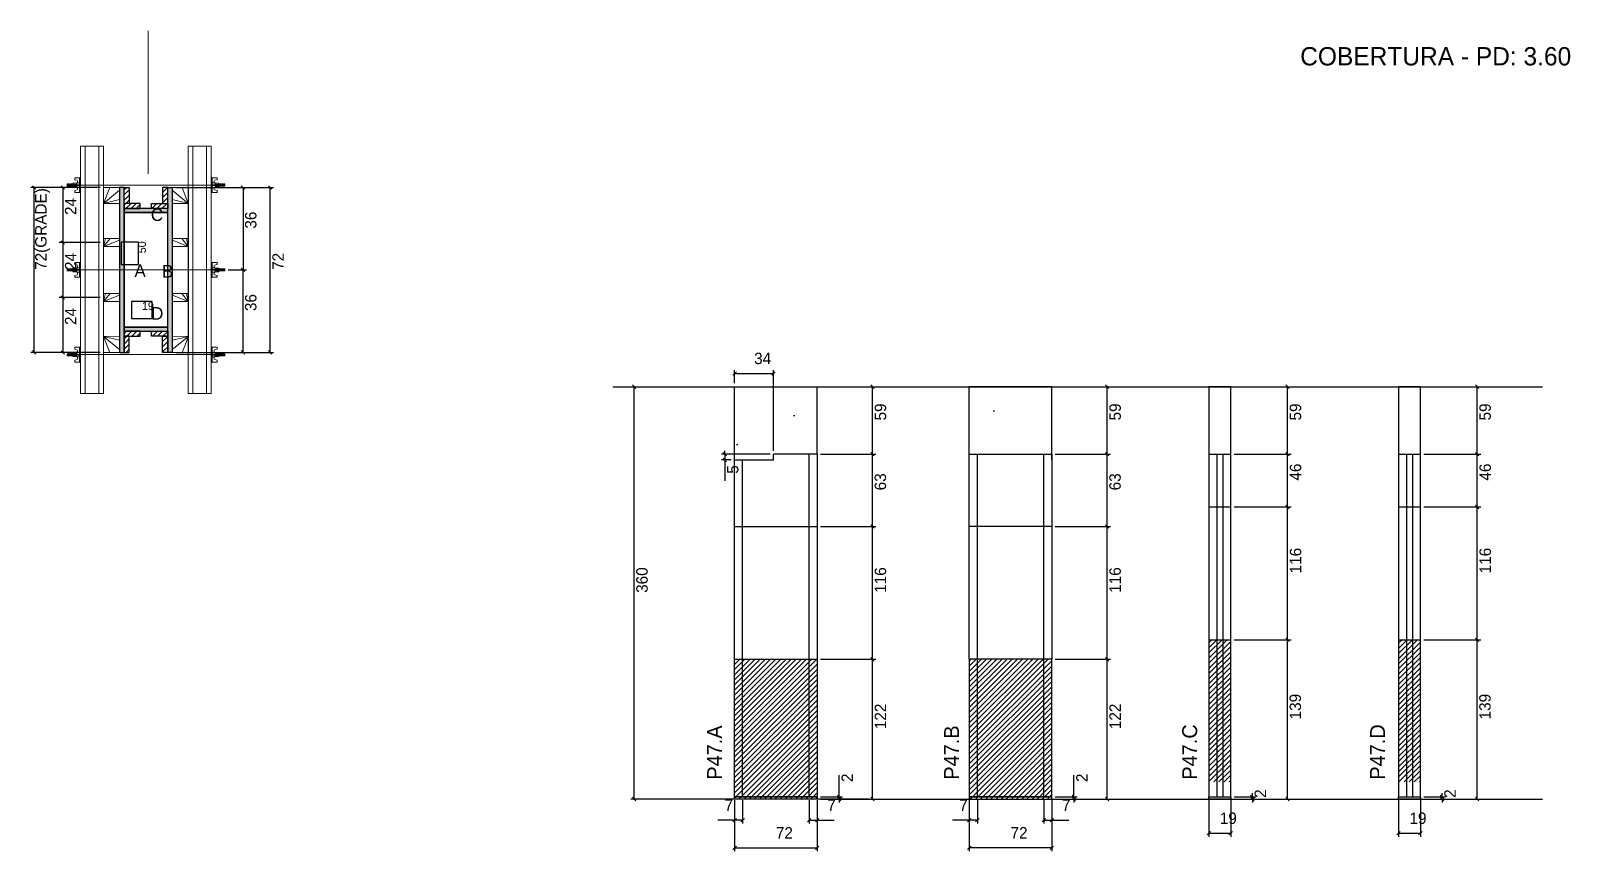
# Model space of a CAD drawing. Header units: metres. Extents: x 2873 to 4218, y 4308 to 5025.
import ezdxf

# ---------------------------------------------------------------- set-up
doc = ezdxf.new("R2010")
doc.units = ezdxf.units.M
for name, color, linetype in [('CHAPA', 7, 'Continuous'), ('COTA', 7, 'Continuous'), ('Hachura', 7, 'Continuous'), ('Madeira', 7, 'Continuous'), ('NIVEL 2° PAV.', 7, 'Continuous'), ('NOMENCLATURA', 7, 'Continuous'), ('Nível', 7, 'Continuous'), ('Painéis', 7, 'Continuous'), ('Perfil Metálico', 7, 'Continuous'), ('SARR_2.2x7', 7, 'Continuous'), ('SARRAFO', 7, 'Continuous'), ('Texto Seção', 7, 'Continuous'), ('TEXTO_GERAL', 7, 'Continuous')]:
    doc.layers.add(name, color=color, linetype=linetype)

msp = doc.modelspace()

# ---------------------------------------------------------------- hatches: boundary and pattern name
at = {"layer": 'COTA'}
h = msp.add_hatch(dxfattribs=at)
h.set_pattern_fill('AR-CONC')
h.paths.add_polyline_path([(3488, 4649.8), (3522, 4649.8), (3522, 4654.8), (3560, 4654.8), (3560, 4713.8), (3488, 4713.8), (3488, 4649.8)])
h = msp.add_hatch(dxfattribs=at)
h.set_pattern_fill('AR-CONC')
h.paths.add_polyline_path([(3692.9, 4654.8), (3764.9, 4654.8), (3764.9, 4713.8), (3692.9, 4713.8), (3692.9, 4654.8)])
h = msp.add_hatch(dxfattribs=at)
h.set_pattern_fill('AR-CONC')
h.paths.add_polyline_path([(3921.1, 4654.8), (3921.1, 4713.8), (3902.1, 4713.8), (3902.1, 4654.8), (3921.1, 4654.8)])
h = msp.add_hatch(dxfattribs=at)
h.set_pattern_fill('AR-CONC')
h.paths.add_polyline_path([(4086.7, 4654.8), (4086.7, 4713.8), (4067.7, 4713.8), (4067.7, 4654.8), (4086.7, 4654.8), (4086.7, 4654.8)])
at = {"layer": 'Hachura'}
h = msp.add_hatch(color=7, dxfattribs=at)
h.dxf.hatch_style = 1
h.paths.add_polyline_path([(2955, 4887.8), (2951, 4887.8), (2951, 4743.8), (2955, 4743.8), (2955, 4887.8)])
h = msp.add_hatch(color=7, dxfattribs=at)
h.dxf.hatch_style = 1
h.paths.add_polyline_path([(2955, 4887.8), (2951, 4887.8), (2951, 4743.8), (2955, 4743.8), (2955, 4887.8)])
h = msp.add_hatch(dxfattribs=at)
h.set_pattern_fill('ANSI31')
h.paths.add_polyline_path([(2955, 4873.8), (2959.4, 4873.8), (2959.4, 4887.8), (2955, 4887.8), (2955, 4873.8)])
h = msp.add_hatch(dxfattribs=at)
h.set_pattern_fill('ANSI31')
h.paths.add_polyline_path([(2993, 4873.8), (2988.6, 4873.8), (2988.6, 4887.8), (2993, 4887.8), (2993, 4873.8)])
h = msp.add_hatch(color=7, dxfattribs=at)
h.dxf.hatch_style = 1
h.paths.add_polyline_path([(2993, 4887.8), (2997, 4887.8), (2997, 4743.8), (2993, 4743.8), (2993, 4887.8)])
h = msp.add_hatch(color=7, dxfattribs=at)
h.dxf.hatch_style = 1
h.paths.add_polyline_path([(2993, 4887.8), (2997, 4887.8), (2997, 4743.8), (2993, 4743.8), (2993, 4887.8)])
h = msp.add_hatch(dxfattribs=at)
h.set_pattern_fill('ANSI31')
h.paths.add_polyline_path([(2955, 4869.4), (2955, 4873.8), (2969, 4873.8), (2969, 4869.4), (2955, 4869.4)])
h = msp.add_hatch(color=7, dxfattribs=at)
h.dxf.hatch_style = 1
h.paths.add_polyline_path([(2993, 4865.8), (2993, 4869.4), (2955, 4869.4), (2955, 4865.8), (2993, 4865.8)])
h = msp.add_hatch(color=7, dxfattribs=at)
h.dxf.hatch_style = 1
h.paths.add_polyline_path([(2993, 4865.8), (2993, 4869.4), (2955, 4869.4), (2955, 4865.8), (2993, 4865.8)])
h = msp.add_hatch(dxfattribs=at)
h.set_pattern_fill('ANSI31')
h.paths.add_polyline_path([(2993, 4869.4), (2993, 4873.8), (2979, 4873.8), (2979, 4869.4), (2993, 4869.4)])
h = msp.add_hatch(color=7, dxfattribs=at)
h.dxf.hatch_style = 1
h.paths.add_polyline_path([(2993, 4762.2), (2993, 4765.8), (2955, 4765.8), (2955, 4762.2), (2993, 4762.2)])
h = msp.add_hatch(color=7, dxfattribs=at)
h.dxf.hatch_style = 1
h.paths.add_polyline_path([(2993, 4762.2), (2993, 4765.8), (2955, 4765.8), (2955, 4762.2), (2993, 4762.2)])
h = msp.add_hatch(dxfattribs=at)
h.set_pattern_fill('ANSI31')
h.paths.add_polyline_path([(2955, 4757.8), (2955, 4762.2), (2969, 4762.2), (2969, 4757.8), (2955, 4757.8)])
h = msp.add_hatch(dxfattribs=at)
h.set_pattern_fill('ANSI31')
h.paths.add_polyline_path([(2993, 4757.8), (2993, 4762.2), (2979, 4762.2), (2979, 4757.8), (2993, 4757.8)])
h = msp.add_hatch(dxfattribs=at)
h.set_pattern_fill('ANSI31')
h.paths.add_polyline_path([(2955, 4757.8), (2959.4, 4757.8), (2959.4, 4743.8), (2955, 4743.8), (2955, 4757.8)])
h = msp.add_hatch(dxfattribs=at)
h.set_pattern_fill('ANSI31')
h.paths.add_polyline_path([(2993, 4757.8), (2988.6, 4757.8), (2988.6, 4743.8), (2993, 4743.8), (2993, 4757.8)])
h = msp.add_hatch(dxfattribs=at)
h.set_pattern_fill('ANSI31')
h.paths.add_polyline_path([(3921.1, 4492.8), (3902.1, 4492.8), (3902.1, 4368.8), (3921.1, 4368.8), (3921.1, 4492.8), (3921.1, 4492.8)])
h = msp.add_hatch(dxfattribs=at)
h.set_pattern_fill('ANSI31')
h.paths.add_polyline_path([(4086.7, 4492.8), (4067.7, 4492.8), (4067.7, 4368.8), (4086.7, 4368.8), (4086.7, 4492.8)])
h = msp.add_hatch(dxfattribs=at)
h.set_pattern_fill('ANSI31')
h.paths.add_polyline_path([(3560, 4475.8), (3488, 4475.8), (3488, 4353.8), (3560, 4353.8), (3560, 4475.8)])
h = msp.add_hatch(dxfattribs=at)
h.set_pattern_fill('ANSI31')
h.paths.add_polyline_path([(3764.9, 4475.8), (3692.9, 4475.8), (3692.9, 4353.8), (3764.9, 4353.8), (3764.9, 4475.8)])

# ---------------------------------------------------------------- linework, layer by layer
at = {"layer": 'CHAPA', "color": 1, "lineweight": 25}
for points in [[(2955, 4887.8), (2951, 4887.8), (2951, 4743.8), (2955, 4743.8)], [(2955, 4887.8), (2951, 4887.8), (2951, 4743.8), (2955, 4743.8)], [(2993, 4887.8), (2997, 4887.8), (2997, 4743.8), (2993, 4743.8)], [(2993, 4887.8), (2997, 4887.8), (2997, 4743.8), (2993, 4743.8)], [(2993, 4865.8), (2993, 4869.4), (2955, 4869.4), (2955, 4865.8)], [(2993, 4865.8), (2993, 4869.4), (2955, 4869.4), (2955, 4865.8)], [(2993, 4762.2), (2993, 4765.8), (2955, 4765.8), (2955, 4762.2)], [(2993, 4762.2), (2993, 4765.8), (2955, 4765.8), (2955, 4762.2)]]:
    msp.add_lwpolyline(points, close=True, dxfattribs=at)
at = {"layer": 'COTA', "color": 241, "lineweight": 25}
for p, q in [((2934, 4887.8), (2873.5, 4887.8)), ((2876.5, 4743.8), (2876.5, 4887.8)), ((2934, 4887.7), (2898.4, 4887.7)), ((2901.4, 4887.7), (2901.4, 4839.7)), ((3000, 4887.8), (3085.4, 4887.8)), ((3034, 4887.8), (3061.8, 4887.8)), ((3058.8, 4887.8), (3058.8, 4815.8)), ((3082.4, 4743.8), (3082.4, 4887.8)), ((2934, 4839.7), (2898.4, 4839.7)), ((2934, 4839.7), (2898.4, 4839.7)), ((2901.4, 4839.7), (2901.4, 4791.7)), ((3045.8, 4815.8), (3061.8, 4815.8)), ((3045.8, 4815.8), (3061.8, 4815.8)), ((3058.8, 4743.8), (3058.8, 4815.8)), ((2934, 4791.7), (2898.4, 4791.7)), ((2934, 4791.7), (2898.4, 4791.7)), ((2901.4, 4791.7), (2901.4, 4743.7)), ((2934, 4743.8), (2873.5, 4743.8)), ((2934, 4743.7), (2898.4, 4743.7)), ((3000, 4743.8), (3085.4, 4743.8)), ((3034, 4743.8), (3061.8, 4743.8)), ((3488, 4649.8), (3488, 4713.8)), ((3488, 4713.8), (3560, 4713.8)), ((3560, 4654.8), (3560, 4713.8)), ((3692.9, 4654.8), (3692.9, 4713.8)), ((3764.9, 4713.8), (3692.9, 4713.8)), ((3764.9, 4649.8), (3764.9, 4713.8))]:
    msp.add_line(p, q, dxfattribs=at)
at = {"layer": 'COTA', "color": 0, "lineweight": 25}
for p, q in [((2878, 4886.3), (2875, 4889.3)), ((2902.9, 4886.2), (2899.9, 4889.2)), ((3060.3, 4886.3), (3057.3, 4889.3)), ((3083.9, 4886.3), (3080.9, 4889.3)), ((2899.9, 4841.2), (2902.9, 4838.2)), ((2902.9, 4838.2), (2899.9, 4841.2)), ((3060.3, 4814.3), (3057.3, 4817.3)), ((3057.3, 4817.3), (3060.3, 4814.3)), ((2899.9, 4793.2), (2902.9, 4790.2)), ((2902.9, 4790.2), (2899.9, 4793.2)), ((2875, 4745.3), (2878, 4742.3)), ((2899.9, 4745.2), (2902.9, 4742.2)), ((3057.3, 4745.3), (3060.3, 4742.3)), ((3080.9, 4745.3), (3083.9, 4742.3)), ((3489.5, 4726.8), (3486.5, 4723.8)), ((3520.5, 4723.8), (3523.5, 4726.8)), ((3609.9, 4712.3), (3606.9, 4715.3)), ((3814.8, 4712.3), (3811.8, 4715.3)), ((3972.3, 4712.3), (3969.3, 4715.3)), ((4137.9, 4712.3), (4134.9, 4715.3)), ((3477.9, 4656.3), (3480.9, 4653.3)), ((3480.9, 4648.3), (3477.9, 4651.3)), ((3606.9, 4656.3), (3609.9, 4653.3)), ((3609.9, 4653.3), (3606.9, 4656.3)), ((3811.8, 4656.3), (3814.8, 4653.3)), ((3814.8, 4653.3), (3811.8, 4656.3)), ((3969.3, 4656.3), (3972.3, 4653.3)), ((3972.3, 4653.3), (3969.3, 4656.3)), ((4134.9, 4656.3), (4137.9, 4653.3)), ((4137.9, 4653.3), (4134.9, 4656.3)), ((3972.3, 4607.3), (3969.3, 4610.3)), ((3969.3, 4610.3), (3972.3, 4607.3)), ((4137.9, 4607.3), (4134.9, 4610.3)), ((4134.9, 4610.3), (4137.9, 4607.3)), ((3609.9, 4590.3), (3606.9, 4593.3)), ((3606.9, 4593.3), (3609.9, 4590.3)), ((3814.8, 4590.3), (3811.8, 4593.3)), ((3811.8, 4593.3), (3814.8, 4590.3)), ((3972.3, 4491.3), (3969.3, 4494.3)), ((3969.3, 4494.3), (3972.3, 4491.3)), ((4137.9, 4491.3), (4134.9, 4494.3)), ((4134.9, 4494.3), (4137.9, 4491.3)), ((3609.9, 4474.3), (3606.9, 4477.3)), ((3606.9, 4477.3), (3609.9, 4474.3)), ((3814.8, 4474.3), (3811.8, 4477.3)), ((3811.8, 4477.3), (3814.8, 4474.3)), ((3577.8, 4357.3), (3580.8, 4354.3)), ((3580.8, 4352.3), (3577.8, 4355.3)), ((3606.9, 4355.3), (3609.9, 4352.3)), ((3782.7, 4357.3), (3785.7, 4354.3)), ((3785.7, 4352.3), (3782.7, 4355.3)), ((3811.8, 4355.3), (3814.8, 4352.3)), ((3938.5, 4357.3), (3941.5, 4354.3)), ((3941.5, 4352.3), (3938.5, 4355.3)), ((3969.3, 4355.3), (3972.3, 4352.3)), ((4104.1, 4357.3), (4107.1, 4354.3)), ((4107.1, 4352.3), (4104.1, 4355.3)), ((4134.9, 4355.3), (4137.9, 4352.3)), ((3489.5, 4336.8), (3486.5, 4333.8)), ((3493.5, 4333.8), (3496.5, 4336.8)), ((3554.5, 4336.8), (3551.5, 4333.8)), ((3558.5, 4333.8), (3561.5, 4336.8)), ((3694.4, 4336.8), (3691.4, 4333.8)), ((3698.4, 4333.8), (3701.4, 4336.8)), ((3759.4, 4336.8), (3756.4, 4333.8)), ((3763.4, 4333.8), (3766.4, 4336.8)), ((3903.6, 4325.4), (3900.6, 4322.4)), ((3919.6, 4322.4), (3922.6, 4325.4)), ((4069.2, 4325.4), (4066.2, 4322.4)), ((4085.2, 4322.4), (4088.2, 4325.4)), ((3489.5, 4312.7), (3486.5, 4309.7)), ((3558.5, 4309.7), (3561.5, 4312.7)), ((3694.4, 4312.7), (3691.4, 4309.7)), ((3763.4, 4309.7), (3766.4, 4312.7))]:
    msp.add_line(p, q, dxfattribs=at)
at = {"layer": 'COTA', "color": 180, "lineweight": 25}
for p, q in [((2967.5, 4840), (2952.5, 4840)), ((2952.5, 4840), (2952.5, 4820.6)), ((2967.5, 4820.6), (2967.5, 4840)), ((2952.5, 4820.6), (2967.5, 4820.6)), ((2979.5, 4788.3), (2961.5, 4788.3)), ((2961.5, 4788.3), (2961.5, 4773.3)), ((2979.5, 4773.3), (2979.5, 4788.3)), ((2961.5, 4773.3), (2979.5, 4773.3))]:
    msp.add_line(p, q, dxfattribs=at)
at = {"layer": 'COTA', "color": 4, "lineweight": 25}
for p, q in [((3488, 4716.8), (3488, 4728.3)), ((3488, 4725.3), (3522, 4725.3)), ((3522, 4657.8), (3522, 4728.3)), ((3563, 4713.8), (3611.4, 4713.8)), ((3608.4, 4654.8), (3608.4, 4713.8)), ((3767.9, 4713.8), (3816.3, 4713.8)), ((3813.3, 4654.8), (3813.3, 4713.8)), ((3924.1, 4713.8), (3973.8, 4713.8)), ((3970.8, 4654.8), (3970.8, 4713.8)), ((4089.7, 4713.8), (4139.4, 4713.8)), ((4136.4, 4654.8), (4136.4, 4713.8)), ((3519, 4654.8), (3476.4, 4654.8)), ((3479.4, 4654.8), (3479.4, 4657.8)), ((3479.4, 4654.8), (3479.4, 4649.8)), ((3563, 4654.8), (3611.4, 4654.8)), ((3563, 4654.8), (3611.4, 4654.8)), ((3608.4, 4591.8), (3608.4, 4654.8)), ((3767.9, 4654.8), (3816.3, 4654.8)), ((3767.9, 4654.8), (3816.3, 4654.8)), ((3813.3, 4591.8), (3813.3, 4654.8)), ((3924.1, 4654.8), (3973.8, 4654.8)), ((3924.1, 4654.8), (3973.8, 4654.8)), ((3970.8, 4608.8), (3970.8, 4654.8)), ((4089.7, 4654.8), (4139.4, 4654.8)), ((4089.7, 4654.8), (4139.4, 4654.8)), ((4136.4, 4608.8), (4136.4, 4654.8)), ((3485, 4649.8), (3476.4, 4649.8)), ((3479.4, 4649.8), (3479.4, 4631.7)), ((3924.1, 4608.8), (3973.8, 4608.8)), ((3924.1, 4608.8), (3973.8, 4608.8)), ((3970.8, 4492.8), (3970.8, 4608.8)), ((4089.7, 4608.8), (4139.4, 4608.8)), ((4089.7, 4608.8), (4139.4, 4608.8)), ((4136.4, 4492.8), (4136.4, 4608.8)), ((3563, 4591.8), (3611.4, 4591.8)), ((3563, 4591.8), (3611.4, 4591.8)), ((3608.4, 4475.8), (3608.4, 4591.8)), ((3767.9, 4591.8), (3816.3, 4591.8)), ((3767.9, 4591.8), (3816.3, 4591.8)), ((3813.3, 4475.8), (3813.3, 4591.8)), ((3924.1, 4492.8), (3973.8, 4492.8)), ((3924.1, 4492.8), (3973.8, 4492.8)), ((3970.8, 4353.8), (3970.8, 4492.8)), ((4089.7, 4492.8), (4139.4, 4492.8)), ((4089.7, 4492.8), (4139.4, 4492.8)), ((4136.4, 4353.8), (4136.4, 4492.8)), ((3563, 4475.8), (3611.4, 4475.8)), ((3600.9, 4475.8), (3611.4, 4475.8)), ((3608.4, 4353.8), (3608.4, 4475.8)), ((3767.9, 4475.8), (3816.3, 4475.8)), ((3805.8, 4475.8), (3816.3, 4475.8)), ((3813.3, 4353.8), (3813.3, 4475.8)), ((3579.3, 4355.8), (3579.3, 4374.6)), ((3784.2, 4355.8), (3784.2, 4374.6)), ((3563, 4355.8), (3582.3, 4355.8)), ((3579.3, 4353.8), (3579.3, 4355.8)), ((3767.9, 4355.8), (3787.2, 4355.8)), ((3784.2, 4353.8), (3784.2, 4355.8)), ((3924.1, 4355.8), (3943, 4355.8)), ((3940, 4355.8), (3940, 4358.8)), ((3940, 4353.8), (3940, 4355.8)), ((4089.7, 4355.8), (4108.6, 4355.8)), ((4105.6, 4355.8), (4105.6, 4358.8)), ((4105.6, 4353.8), (4105.6, 4355.8)), ((3488, 4352.8), (3488, 4308.2)), ((3488, 4350.8), (3488, 4332.3)), ((3495, 4352.8), (3495, 4332.3)), ((3553, 4352.8), (3553, 4332.3)), ((3560, 4352.8), (3560, 4308.2)), ((3560, 4350.8), (3560, 4332.3)), ((3563, 4353.8), (3582.3, 4353.8)), ((3563, 4353.8), (3611.4, 4353.8)), ((3579.3, 4353.8), (3579.3, 4350.8)), ((3692.9, 4352.8), (3692.9, 4308.2)), ((3692.9, 4350.8), (3692.9, 4332.3)), ((3699.9, 4352.8), (3699.9, 4332.3)), ((3757.9, 4352.8), (3757.9, 4332.3)), ((3764.9, 4352.8), (3764.9, 4308.2)), ((3764.9, 4350.8), (3764.9, 4332.3)), ((3767.9, 4353.8), (3787.2, 4353.8)), ((3767.9, 4353.8), (3816.3, 4353.8)), ((3784.2, 4353.8), (3784.2, 4350.8)), ((3902.1, 4352.8), (3902.1, 4320.9)), ((3921.1, 4352.8), (3921.1, 4320.9)), ((3924.1, 4353.8), (3943, 4353.8)), ((3924.1, 4353.8), (3973.8, 4353.8)), ((3940, 4353.8), (3940, 4350.8)), ((4067.7, 4352.8), (4067.7, 4320.9)), ((4086.7, 4352.8), (4086.7, 4320.9)), ((4089.7, 4353.8), (4108.6, 4353.8)), ((4089.7, 4353.8), (4139.4, 4353.8)), ((4105.6, 4353.8), (4105.6, 4350.8)), ((3488, 4335.3), (3473.3, 4335.3)), ((3495, 4335.3), (3488, 4335.3)), ((3553, 4335.3), (3560, 4335.3)), ((3560, 4335.3), (3574.8, 4335.3)), ((3692.9, 4335.3), (3678.2, 4335.3)), ((3699.9, 4335.3), (3692.9, 4335.3)), ((3757.9, 4335.3), (3764.9, 4335.3)), ((3764.9, 4335.3), (3779.7, 4335.3)), ((3902.1, 4323.9), (3921.1, 4323.9)), ((4067.7, 4323.9), (4086.7, 4323.9)), ((3488, 4311.2), (3560, 4311.2)), ((3764.9, 4311.2), (3692.9, 4311.2))]:
    msp.add_line(p, q, dxfattribs=at)
at = {"layer": 'COTA', "color": 241, "lineweight": 25}
for points in [[(3921.1, 4654.8), (3921.1, 4713.8), (3902.1, 4713.8), (3902.1, 4654.8)], [(4086.7, 4654.8), (4086.7, 4713.8), (4067.7, 4713.8), (4067.7, 4654.8)]]:
    msp.add_lwpolyline(points, dxfattribs=at)
at = {"layer": 'Hachura', "color": 0, "lineweight": 9}
for p, q in [((2917, 4896.2), (2911.9, 4896.2)), ((2911.9, 4896.2), (2911.9, 4894.5)), ((2911.9, 4894.5), (2914.1, 4894)), ((2914.3, 4893.6), (2914.3, 4891.7)), ((2916.1, 4896.2), (2916.1, 4883.3)), ((2916.1, 4896.2), (2916.1, 4891.1)), ((2916.1, 4896.1), (2917, 4896.1)), ((2916.1, 4895.9), (2917, 4895.9)), ((2916.1, 4895.5), (2917, 4895.5)), ((2916.1, 4895.1), (2917, 4895.1)), ((2916.1, 4894.2), (2917, 4894.2)), ((2916.1, 4892.8), (2917, 4892.8)), ((2917, 4883.3), (2917, 4896.2)), ((3031, 4883.3), (3031, 4896.2)), ((3031, 4896.2), (3036.2, 4896.2)), ((3032, 4896.1), (3031, 4896.1)), ((3032, 4895.9), (3031, 4895.9)), ((3032, 4895.5), (3031, 4895.5)), ((3032, 4895.1), (3031, 4895.1)), ((3032, 4894.2), (3031, 4894.2)), ((3032, 4892.8), (3031, 4892.8)), ((3031.9, 4896.2), (3031.9, 4883.3)), ((3031.9, 4896.2), (3031.9, 4891.1)), ((3033.7, 4893.6), (3033.7, 4891.7)), ((3036.2, 4894.5), (3034, 4894)), ((3036.2, 4896.2), (3036.2, 4894.5)), ((2905.6, 4890.8), (2905.2, 4890.5)), ((2905.2, 4890.5), (2905.2, 4889.2)), ((2905.6, 4888.9), (2905.2, 4889.2)), ((2905.9, 4890.8), (2905.6, 4890.8)), ((2905.6, 4888.9), (2905.6, 4890.8)), ((2906.2, 4888.9), (2905.6, 4890.2)), ((2906.1, 4888.8), (2905.6, 4889.9)), ((2905.6, 4889.4), (2905.9, 4888.7)), ((2905.6, 4889.1), (2905.7, 4888.9)), ((2905.9, 4890.8), (2906.8, 4888.9)), ((2905.9, 4890.8), (2906.8, 4888.9)), ((2906, 4890.9), (2907.1, 4888.7)), ((2907.3, 4888.8), (2906.2, 4890.9)), ((2906.2, 4888.9), (2906.8, 4888.9)), ((2907, 4890.8), (2906.4, 4890.8)), ((2907.4, 4888.9), (2906.4, 4890.8)), ((2907, 4890.8), (2908, 4888.9)), ((2907.1, 4890.9), (2908.2, 4888.7)), ((2908.4, 4888.8), (2907.4, 4890.9)), ((2908, 4888.9), (2907.4, 4888.9)), ((2908.2, 4890.8), (2907.6, 4890.8)), ((2908.5, 4888.9), (2907.6, 4890.8)), ((2907.8, 4890.8), (2907.6, 4890.8)), ((2908.2, 4890.8), (2909.2, 4888.9)), ((2908.3, 4890.9), (2909.4, 4888.7)), ((2909.6, 4888.8), (2908.5, 4890.9)), ((2908.7, 4888.9), (2908.5, 4888.9)), ((2909.4, 4890.8), (2908.7, 4890.8)), ((2909.7, 4888.9), (2908.7, 4890.8)), ((2908.7, 4888.9), (2909.2, 4888.9)), ((2909.4, 4890.8), (2910.3, 4888.9)), ((2910.3, 4889.6), (2909.7, 4890.9)), ((2909.7, 4888.9), (2910.3, 4888.9)), ((2910.3, 4889.9), (2909.9, 4890.8)), ((2910.3, 4890.8), (2909.9, 4890.8)), ((2910.3, 4888.1), (2910.3, 4891.4)), ((2910.3, 4891.4), (2913.6, 4891.4)), ((2910.3, 4890.4), (2913.6, 4890.4)), ((2910.3, 4888.9), (2913.6, 4888.9)), ((2913.6, 4888.1), (2910.3, 4888.1)), ((2910.4, 4888.1), (2910.4, 4891.4)), ((2911.9, 4885), (2914.1, 4885.6)), ((2911.9, 4883.3), (2911.9, 4885)), ((2916.1, 4883.3), (2911.9, 4883.3)), ((2913.6, 4891.7), (2913.6, 4887.8)), ((2916.1, 4891.7), (2913.6, 4891.7)), ((2913.6, 4887.8), (2913.6, 4888.1)), ((2913.6, 4887.8), (2913.6, 4888.1)), ((2913.6, 4887.8), (2916.1, 4887.8)), ((2916.1, 4890.1), (2914.1, 4890.1)), ((2914.1, 4889.6), (2916.1, 4889.6)), ((2914.3, 4885.9), (2914.3, 4887.8)), ((2916.1, 4889.8), (2916.1, 4891.7)), ((2916.1, 4891.1), (2916.1, 4890.4)), ((2916.1, 4889.8), (2917, 4889.8)), ((2916.1, 4886.7), (2917, 4886.7)), ((2916.1, 4885.3), (2917, 4885.3)), ((2916.1, 4884.5), (2917, 4884.5)), ((2916.1, 4884), (2917, 4884)), ((2916.1, 4883.7), (2917, 4883.7)), ((2916.1, 4883.5), (2917, 4883.5)), ((2916.1, 4883.3), (2917, 4883.3)), ((2916.5, 4890.7), (2916.2, 4890.7)), ((2916.3, 4888.8), (2916.7, 4888.8)), ((2916.9, 4890.7), (2916.5, 4890.7)), ((2917, 4884.3), (2917, 4892.1)), ((3031, 4884.3), (3031, 4892.1)), ((3031.9, 4889.8), (3031, 4889.8)), ((3032, 4886.7), (3031, 4886.7)), ((3032, 4885.3), (3031, 4885.3)), ((3032, 4884.5), (3031, 4884.5)), ((3032, 4884), (3031, 4884)), ((3032, 4883.7), (3031, 4883.7)), ((3032, 4883.5), (3031, 4883.5)), ((3031.9, 4883.3), (3031, 4883.3)), ((3031.2, 4890.7), (3031.6, 4890.7)), ((3031.8, 4888.8), (3031.4, 4888.8)), ((3031.6, 4890.7), (3031.8, 4890.7)), ((3031.9, 4889.8), (3031.9, 4891.7)), ((3031.9, 4891.7), (3034.5, 4891.7)), ((3031.9, 4891.1), (3031.9, 4890.4)), ((3031.9, 4890.1), (3033.9, 4890.1)), ((3033.9, 4889.6), (3031.9, 4889.6)), ((3034.5, 4887.8), (3031.9, 4887.8)), ((3031.9, 4883.3), (3036.2, 4883.3)), ((3033.7, 4885.9), (3033.7, 4887.8)), ((3036.2, 4885), (3034, 4885.6)), ((3034.5, 4891.7), (3034.5, 4887.8)), ((3037.7, 4891.4), (3034.5, 4891.4)), ((3037.7, 4890.4), (3034.5, 4890.4)), ((3037.7, 4888.9), (3034.5, 4888.9)), ((3034.5, 4888.1), (3037.7, 4888.1)), ((3034.5, 4887.8), (3034.5, 4888.1)), ((3034.5, 4887.8), (3034.5, 4888.1)), ((3036.2, 4883.3), (3036.2, 4885)), ((3037.7, 4888.1), (3037.7, 4891.4)), ((3037.7, 4888.1), (3037.7, 4891.4)), ((3037.7, 4889.6), (3038.4, 4890.9)), ((3038.7, 4890.8), (3037.7, 4888.9)), ((3037.7, 4889.9), (3038.2, 4890.8)), ((3037.7, 4890.8), (3038.2, 4890.8)), ((3038.4, 4888.9), (3037.7, 4888.9)), ((3038.4, 4888.9), (3039.4, 4890.8)), ((3038.5, 4888.8), (3039.5, 4890.9)), ((3039.8, 4890.9), (3038.7, 4888.7)), ((3038.7, 4890.8), (3039.4, 4890.8)), ((3039.9, 4890.8), (3038.9, 4888.9)), ((3039.3, 4888.9), (3038.9, 4888.9)), ((3039.3, 4888.9), (3039.6, 4888.9)), ((3039.6, 4888.8), (3040.7, 4890.9)), ((3039.6, 4888.9), (3040.5, 4890.8)), ((3040.9, 4890.9), (3039.9, 4888.7)), ((3039.9, 4890.8), (3040.5, 4890.8)), ((3041, 4890.8), (3040.1, 4888.9)), ((3040.1, 4888.9), (3040.7, 4888.9)), ((3040.3, 4890.8), (3040.5, 4890.8)), ((3040.7, 4888.9), (3041.7, 4890.8)), ((3040.8, 4888.8), (3041.9, 4890.9)), ((3042.1, 4890.9), (3041, 4888.7)), ((3041, 4890.8), (3041.7, 4890.8)), ((3042.2, 4890.8), (3041.2, 4888.9)), ((3042.2, 4890.8), (3041.2, 4888.9)), ((3041.9, 4888.9), (3041.2, 4888.9)), ((3041.9, 4888.9), (3042.5, 4890.2)), ((3042, 4888.8), (3042.5, 4889.9)), ((3042.2, 4890.8), (3042.5, 4890.8)), ((3042.5, 4889.4), (3042.2, 4888.7)), ((3042.5, 4889.1), (3042.4, 4888.9)), ((3042.5, 4890.8), (3042.8, 4890.5)), ((3042.5, 4888.9), (3042.5, 4890.8)), ((3042.5, 4888.9), (3042.8, 4889.2)), ((3042.8, 4890.5), (3042.8, 4889.2)), ((2905.6, 4816.8), (2905.2, 4816.5)), ((2905.2, 4816.5), (2905.2, 4815.2)), ((2905.6, 4814.9), (2905.2, 4815.2)), ((2905.9, 4816.8), (2905.6, 4816.8)), ((2905.6, 4814.9), (2905.6, 4816.8)), ((2906.2, 4814.9), (2905.6, 4816.2)), ((2906.1, 4814.8), (2905.6, 4815.9)), ((2905.6, 4815.4), (2905.9, 4814.7)), ((2905.6, 4815.1), (2905.7, 4814.9)), ((2905.9, 4816.8), (2906.8, 4814.9)), ((2905.9, 4816.8), (2906.8, 4814.9)), ((2906, 4816.9), (2907.1, 4814.7)), ((2907.3, 4814.8), (2906.2, 4816.9)), ((2906.2, 4814.9), (2906.8, 4814.9)), ((2907, 4816.8), (2906.4, 4816.8)), ((2907.4, 4814.9), (2906.4, 4816.8)), ((2907, 4816.8), (2908, 4814.9)), ((2907.1, 4816.9), (2908.2, 4814.7)), ((2908.4, 4814.8), (2907.4, 4816.9)), ((2908, 4814.9), (2907.4, 4814.9)), ((2908.2, 4816.8), (2907.6, 4816.8)), ((2908.5, 4814.9), (2907.6, 4816.8)), ((2907.8, 4816.8), (2907.6, 4816.8)), ((2908.2, 4816.8), (2909.2, 4814.9)), ((2908.3, 4816.9), (2909.4, 4814.7)), ((2909.6, 4814.8), (2908.5, 4816.9)), ((2908.7, 4814.9), (2908.5, 4814.9)), ((2909.4, 4816.8), (2908.7, 4816.8)), ((2909.7, 4814.9), (2908.7, 4816.8)), ((2908.7, 4814.9), (2909.2, 4814.9)), ((2909.4, 4816.8), (2910.3, 4814.9)), ((2910.3, 4815.6), (2909.7, 4816.9)), ((2909.7, 4814.9), (2910.3, 4814.9)), ((2910.3, 4815.9), (2909.9, 4816.8)), ((2910.3, 4816.8), (2909.9, 4816.8)), ((2910.3, 4814.1), (2910.3, 4817.4)), ((2910.3, 4817.4), (2913.6, 4817.4)), ((2910.3, 4816.4), (2913.6, 4816.4)), ((2910.3, 4814.9), (2913.6, 4814.9)), ((2913.6, 4814.1), (2910.3, 4814.1)), ((2910.4, 4814.1), (2910.4, 4817.4)), ((2917, 4822.2), (2911.9, 4822.2)), ((2911.9, 4822.2), (2911.9, 4820.5)), ((2911.9, 4820.5), (2914.1, 4820)), ((2913.6, 4817.7), (2913.6, 4813.8)), ((2916.1, 4817.7), (2913.6, 4817.7)), ((2913.6, 4813.8), (2913.6, 4814.1)), ((2913.6, 4813.8), (2913.6, 4814.1)), ((2913.6, 4813.8), (2916.1, 4813.8)), ((2916.1, 4816.1), (2914.1, 4816.1)), ((2914.1, 4815.6), (2916.1, 4815.6)), ((2914.3, 4819.6), (2914.3, 4817.7)), ((2914.3, 4811.9), (2914.3, 4813.8)), ((2916.1, 4822.2), (2916.1, 4809.3)), ((2916.1, 4822.2), (2916.1, 4817.1)), ((2916.1, 4822.1), (2917, 4822.1)), ((2916.1, 4821.9), (2917, 4821.9)), ((2916.1, 4821.5), (2917, 4821.5)), ((2916.1, 4821.1), (2917, 4821.1)), ((2916.1, 4820.2), (2917, 4820.2)), ((2916.1, 4818.8), (2917, 4818.8)), ((2916.1, 4815.8), (2916.1, 4817.7)), ((2916.1, 4817.1), (2916.1, 4816.4)), ((2916.1, 4815.8), (2917, 4815.8)), ((2916.1, 4812.7), (2917, 4812.7)), ((2916.5, 4816.7), (2916.2, 4816.7)), ((2916.3, 4814.8), (2916.7, 4814.8)), ((2916.9, 4816.7), (2916.5, 4816.7)), ((2917, 4809.3), (2917, 4822.2)), ((2917, 4810.3), (2917, 4818.1)), ((3031, 4809.3), (3031, 4822.2)), ((3031, 4822.2), (3036.2, 4822.2)), ((3032, 4822.1), (3031, 4822.1)), ((3032, 4821.9), (3031, 4821.9)), ((3032, 4821.5), (3031, 4821.5)), ((3032, 4821.1), (3031, 4821.1)), ((3032, 4820.2), (3031, 4820.2)), ((3032, 4818.8), (3031, 4818.8)), ((3031, 4810.3), (3031, 4818.1)), ((3031.9, 4815.8), (3031, 4815.8)), ((3032, 4812.7), (3031, 4812.7)), ((3031.2, 4816.7), (3031.6, 4816.7)), ((3031.8, 4814.8), (3031.4, 4814.8)), ((3031.6, 4816.7), (3031.8, 4816.7)), ((3031.9, 4822.2), (3031.9, 4809.3)), ((3031.9, 4822.2), (3031.9, 4817.1)), ((3031.9, 4815.8), (3031.9, 4817.7)), ((3031.9, 4817.7), (3034.5, 4817.7)), ((3031.9, 4817.1), (3031.9, 4816.4)), ((3031.9, 4816.1), (3033.9, 4816.1)), ((3033.9, 4815.6), (3031.9, 4815.6)), ((3034.5, 4813.8), (3031.9, 4813.8)), ((3033.7, 4819.6), (3033.7, 4817.7)), ((3033.7, 4811.9), (3033.7, 4813.8)), ((3036.2, 4820.5), (3034, 4820)), ((3034.5, 4817.7), (3034.5, 4813.8)), ((3037.7, 4817.4), (3034.5, 4817.4)), ((3037.7, 4816.4), (3034.5, 4816.4)), ((3037.7, 4814.9), (3034.5, 4814.9)), ((3034.5, 4814.1), (3037.7, 4814.1)), ((3034.5, 4813.8), (3034.5, 4814.1)), ((3034.5, 4813.8), (3034.5, 4814.1)), ((3036.2, 4822.2), (3036.2, 4820.5)), ((3037.7, 4814.1), (3037.7, 4817.4)), ((3037.7, 4814.1), (3037.7, 4817.4)), ((3037.7, 4815.6), (3038.4, 4816.9)), ((3038.7, 4816.8), (3037.7, 4814.9)), ((3037.7, 4815.9), (3038.2, 4816.8)), ((3037.7, 4816.8), (3038.2, 4816.8)), ((3038.4, 4814.9), (3037.7, 4814.9)), ((3038.4, 4814.9), (3039.4, 4816.8)), ((3038.5, 4814.8), (3039.5, 4816.9)), ((3039.8, 4816.9), (3038.7, 4814.7)), ((3038.7, 4816.8), (3039.4, 4816.8)), ((3039.9, 4816.8), (3038.9, 4814.9)), ((3039.3, 4814.9), (3038.9, 4814.9)), ((3039.3, 4814.9), (3039.6, 4814.9)), ((3039.6, 4814.8), (3040.7, 4816.9)), ((3039.6, 4814.9), (3040.5, 4816.8)), ((3040.9, 4816.9), (3039.9, 4814.7)), ((3039.9, 4816.8), (3040.5, 4816.8)), ((3041, 4816.8), (3040.1, 4814.9)), ((3040.1, 4814.9), (3040.7, 4814.9)), ((3040.3, 4816.8), (3040.5, 4816.8)), ((3040.7, 4814.9), (3041.7, 4816.8)), ((3040.8, 4814.8), (3041.9, 4816.9)), ((3042.1, 4816.9), (3041, 4814.7)), ((3041, 4816.8), (3041.7, 4816.8)), ((3042.2, 4816.8), (3041.2, 4814.9)), ((3042.2, 4816.8), (3041.2, 4814.9)), ((3041.9, 4814.9), (3041.2, 4814.9)), ((3041.9, 4814.9), (3042.5, 4816.2)), ((3042, 4814.8), (3042.5, 4815.9)), ((3042.2, 4816.8), (3042.5, 4816.8)), ((3042.5, 4815.4), (3042.2, 4814.7)), ((3042.5, 4815.1), (3042.4, 4814.9)), ((3042.5, 4816.8), (3042.8, 4816.5)), ((3042.5, 4814.9), (3042.5, 4816.8)), ((3042.5, 4814.9), (3042.8, 4815.2)), ((3042.8, 4816.5), (3042.8, 4815.2)), ((2911.9, 4811), (2914.1, 4811.6)), ((2911.9, 4809.3), (2911.9, 4811)), ((2916.1, 4809.3), (2911.9, 4809.3)), ((2916.1, 4811.3), (2917, 4811.3)), ((2916.1, 4810.5), (2917, 4810.5)), ((2916.1, 4810), (2917, 4810)), ((2916.1, 4809.7), (2917, 4809.7)), ((2916.1, 4809.5), (2917, 4809.5)), ((2916.1, 4809.3), (2917, 4809.3)), ((3032, 4811.3), (3031, 4811.3)), ((3032, 4810.5), (3031, 4810.5)), ((3032, 4810), (3031, 4810)), ((3032, 4809.7), (3031, 4809.7)), ((3032, 4809.5), (3031, 4809.5)), ((3031.9, 4809.3), (3031, 4809.3)), ((3031.9, 4809.3), (3036.2, 4809.3)), ((3036.2, 4811), (3034, 4811.6)), ((3036.2, 4809.3), (3036.2, 4811)), ((2916.1, 4748.2), (2911.9, 4748.2)), ((2911.9, 4748.2), (2911.9, 4746.5)), ((2911.9, 4746.5), (2914.1, 4746)), ((2914.3, 4745.6), (2914.3, 4743.7)), ((2916.1, 4735.3), (2916.1, 4748.2)), ((2916.1, 4748.2), (2917, 4748.2)), ((2916.1, 4748.1), (2917, 4748.1)), ((2916.1, 4747.9), (2917, 4747.9)), ((2916.1, 4747.5), (2917, 4747.5)), ((2916.1, 4747.1), (2917, 4747.1)), ((2916.1, 4746.2), (2917, 4746.2)), ((2916.1, 4744.8), (2917, 4744.8)), ((2917, 4748.2), (2917, 4735.3)), ((2917, 4747.3), (2917, 4739.4)), ((3031, 4748.2), (3031, 4735.3)), ((3031.9, 4748.2), (3031, 4748.2)), ((3032, 4748.1), (3031, 4748.1)), ((3032, 4747.9), (3031, 4747.9)), ((3032, 4747.5), (3031, 4747.5)), ((3031, 4747.3), (3031, 4739.4)), ((3032, 4747.1), (3031, 4747.1)), ((3032, 4746.2), (3031, 4746.2)), ((3032, 4744.8), (3031, 4744.8)), ((3031.9, 4735.3), (3031.9, 4748.2)), ((3031.9, 4748.2), (3036.2, 4748.2)), ((3033.7, 4745.6), (3033.7, 4743.7)), ((3036.2, 4746.5), (3034, 4746)), ((3036.2, 4748.2), (3036.2, 4746.5)), ((2905.6, 4742.7), (2905.2, 4742.3)), ((2905.2, 4741.1), (2905.2, 4742.3)), ((2905.6, 4740.7), (2905.2, 4741.1)), ((2905.6, 4742.1), (2905.9, 4742.8)), ((2906.1, 4742.8), (2905.6, 4741.6)), ((2905.6, 4742.4), (2905.7, 4742.7)), ((2906.2, 4742.7), (2905.6, 4741.4)), ((2905.6, 4742.7), (2905.6, 4740.7)), ((2905.9, 4740.7), (2905.6, 4740.7)), ((2905.9, 4740.7), (2906.8, 4742.7)), ((2905.9, 4740.7), (2906.8, 4742.7)), ((2906, 4740.7), (2907.1, 4742.8)), ((2907.3, 4742.8), (2906.2, 4740.6)), ((2906.2, 4742.7), (2906.8, 4742.7)), ((2907.4, 4742.7), (2906.4, 4740.7)), ((2907, 4740.7), (2906.4, 4740.7)), ((2907, 4740.7), (2908, 4742.7)), ((2907.1, 4740.7), (2908.2, 4742.8)), ((2908.4, 4742.8), (2907.4, 4740.6)), ((2908, 4742.7), (2907.4, 4742.7)), ((2908.5, 4742.7), (2907.6, 4740.7)), ((2908.2, 4740.7), (2907.6, 4740.7)), ((2907.8, 4740.7), (2907.6, 4740.7)), ((2908.2, 4740.7), (2909.2, 4742.7)), ((2908.3, 4740.7), (2909.4, 4742.8)), ((2909.6, 4742.8), (2908.5, 4740.6)), ((2908.7, 4742.7), (2908.5, 4742.7)), ((2908.7, 4742.7), (2909.2, 4742.7)), ((2909.7, 4742.7), (2908.7, 4740.7)), ((2909.4, 4740.7), (2908.7, 4740.7)), ((2909.4, 4740.7), (2910.3, 4742.7)), ((2909.7, 4742.7), (2910.3, 4742.7)), ((2910.3, 4741.9), (2909.7, 4740.6)), ((2910.3, 4741.6), (2909.9, 4740.7)), ((2910.3, 4740.7), (2909.9, 4740.7)), ((2910.3, 4743.4), (2910.3, 4740.1)), ((2913.6, 4743.4), (2910.3, 4743.4)), ((2910.3, 4742.7), (2913.6, 4742.7)), ((2910.3, 4741.1), (2913.6, 4741.1)), ((2910.3, 4740.1), (2913.6, 4740.1)), ((2910.4, 4743.4), (2910.4, 4740.1)), ((2911.9, 4737), (2914.1, 4737.6)), ((2911.9, 4735.3), (2911.9, 4737)), ((2917, 4735.3), (2911.9, 4735.3)), ((2913.6, 4739.8), (2913.6, 4743.7)), ((2913.6, 4743.7), (2916.1, 4743.7)), ((2913.6, 4743.7), (2913.6, 4743.4)), ((2913.6, 4743.7), (2913.6, 4743.4)), ((2916.1, 4739.8), (2913.6, 4739.8)), ((2914.1, 4742), (2916.1, 4742)), ((2916.1, 4741.4), (2914.1, 4741.4)), ((2914.3, 4737.9), (2914.3, 4739.8)), ((2916.1, 4741.8), (2916.1, 4739.8)), ((2916.1, 4741.8), (2917, 4741.8)), ((2916.1, 4740.5), (2916.1, 4741.1)), ((2916.1, 4735.3), (2916.1, 4740.5)), ((2916.1, 4738.7), (2917, 4738.7)), ((2916.1, 4737.3), (2917, 4737.3)), ((2916.1, 4736.5), (2917, 4736.5)), ((2916.1, 4736), (2917, 4736)), ((2916.1, 4735.7), (2917, 4735.7)), ((2916.1, 4735.5), (2917, 4735.5)), ((2916.5, 4740.8), (2916.2, 4740.8)), ((2916.3, 4742.7), (2916.7, 4742.7)), ((2916.9, 4740.8), (2916.5, 4740.8)), ((3031.9, 4741.8), (3031, 4741.8)), ((3032, 4738.7), (3031, 4738.7)), ((3032, 4737.3), (3031, 4737.3)), ((3032, 4736.5), (3031, 4736.5)), ((3032, 4736), (3031, 4736)), ((3032, 4735.7), (3031, 4735.7)), ((3032, 4735.5), (3031, 4735.5)), ((3031, 4735.3), (3036.2, 4735.3)), ((3031.2, 4740.8), (3031.6, 4740.8)), ((3031.8, 4742.7), (3031.4, 4742.7)), ((3031.6, 4740.8), (3031.8, 4740.8)), ((3034.5, 4743.7), (3031.9, 4743.7)), ((3033.9, 4742), (3031.9, 4742)), ((3031.9, 4741.8), (3031.9, 4739.8)), ((3031.9, 4741.4), (3033.9, 4741.4)), ((3031.9, 4740.5), (3031.9, 4741.1)), ((3031.9, 4735.3), (3031.9, 4740.5)), ((3031.9, 4739.8), (3034.5, 4739.8)), ((3033.7, 4737.9), (3033.7, 4739.8)), ((3036.2, 4737), (3034, 4737.6)), ((3034.5, 4739.8), (3034.5, 4743.7)), ((3034.5, 4743.7), (3034.5, 4743.4)), ((3034.5, 4743.7), (3034.5, 4743.4)), ((3034.5, 4743.4), (3037.7, 4743.4)), ((3037.7, 4742.7), (3034.5, 4742.7)), ((3037.7, 4741.1), (3034.5, 4741.1)), ((3037.7, 4740.1), (3034.5, 4740.1)), ((3036.2, 4735.3), (3036.2, 4737)), ((3037.7, 4743.4), (3037.7, 4740.1)), ((3037.7, 4743.4), (3037.7, 4740.1)), ((3038.4, 4742.7), (3037.7, 4742.7)), ((3038.7, 4740.7), (3037.7, 4742.7)), ((3037.7, 4741.9), (3038.4, 4740.6)), ((3037.7, 4741.6), (3038.2, 4740.7)), ((3037.7, 4740.7), (3038.2, 4740.7)), ((3038.4, 4742.7), (3039.4, 4740.7)), ((3038.5, 4742.8), (3039.5, 4740.6)), ((3039.8, 4740.7), (3038.7, 4742.8)), ((3038.7, 4740.7), (3039.4, 4740.7)), ((3039.3, 4742.7), (3038.9, 4742.7)), ((3039.9, 4740.7), (3038.9, 4742.7)), ((3039.3, 4742.7), (3039.6, 4742.7)), ((3039.6, 4742.8), (3040.7, 4740.6)), ((3039.6, 4742.7), (3040.5, 4740.7)), ((3040.9, 4740.7), (3039.9, 4742.8)), ((3039.9, 4740.7), (3040.5, 4740.7)), ((3040.1, 4742.7), (3040.7, 4742.7)), ((3041, 4740.7), (3040.1, 4742.7)), ((3040.3, 4740.7), (3040.5, 4740.7)), ((3040.7, 4742.7), (3041.7, 4740.7)), ((3040.8, 4742.8), (3041.9, 4740.6)), ((3042.1, 4740.7), (3041, 4742.8)), ((3041, 4740.7), (3041.7, 4740.7)), ((3042.2, 4740.7), (3041.2, 4742.7)), ((3041.9, 4742.7), (3041.2, 4742.7)), ((3042.2, 4740.7), (3041.2, 4742.7)), ((3041.9, 4742.7), (3042.5, 4741.4)), ((3042, 4742.8), (3042.5, 4741.6)), ((3042.5, 4742.1), (3042.2, 4742.8)), ((3042.2, 4740.7), (3042.5, 4740.7)), ((3042.5, 4742.4), (3042.4, 4742.7)), ((3042.5, 4742.7), (3042.8, 4742.3)), ((3042.5, 4742.7), (3042.5, 4740.7)), ((3042.5, 4740.7), (3042.8, 4741.1)), ((3042.8, 4741.1), (3042.8, 4742.3))]:
    msp.add_line(p, q, dxfattribs=at)
at = {"layer": 'Hachura', "color": 251, "lineweight": 9}
for p, q in [((3041.8, 4889.8), (2910, 4889.8)), ((3041.8, 4815.8), (2910, 4815.8)), ((3041.8, 4741.8), (2910, 4741.8))]:
    msp.add_line(p, q, dxfattribs=at)
at = {"layer": 'Madeira', "color": 126, "lineweight": 18}
for p, q in [((2937, 4873.7), (2942.5, 4887.7)), ((2937, 4873.7), (2951, 4885.3)), ((3011, 4873.7), (2997, 4885.3)), ((3011, 4873.7), (3005.6, 4887.7)), ((2937, 4873.7), (2951, 4877.2)), ((3011, 4873.7), (2997, 4877.2)), ((2937, 4836.2), (2942.8, 4843.3)), ((2937, 4836.2), (2938.8, 4843.3)), ((2937, 4836.2), (2951, 4841.7)), ((3011, 4836.2), (2997.1, 4841.7)), ((3011, 4836.2), (3005.3, 4843.3)), ((3011, 4836.2), (3009.3, 4843.3)), ((2937, 4788.2), (2942.8, 4795.3)), ((2937, 4788.2), (2938.8, 4795.3)), ((2937, 4788.2), (2951, 4793.7)), ((3011, 4788.2), (2997.1, 4793.7)), ((3011, 4788.2), (3005.3, 4795.3)), ((3011, 4788.2), (3009.3, 4795.3)), ((2937, 4757.7), (2951, 4746.2)), ((2937, 4757.7), (2951, 4754.3)), ((2937, 4757.7), (2942.5, 4743.8)), ((3011.1, 4757.7), (2997, 4746.2)), ((3011.1, 4757.7), (2997.1, 4754.3)), ((3011.1, 4757.7), (3005.6, 4743.8))]:
    msp.add_line(p, q, dxfattribs=at)
for points in [[(2937, 4743.7), (2951, 4743.8), (2951, 4887.8), (2937, 4887.7)], [(2937, 4873.7), (2951, 4873.8), (2951, 4887.8), (2937, 4887.7)], [(3011, 4873.7), (2997, 4873.8), (2997.1, 4887.8), (3011.1, 4887.7)], [(3011.1, 4743.7), (2997.1, 4743.8), (2997.1, 4887.8), (3011.1, 4887.7)], [(2937, 4836.2), (2937, 4843.2), (2951, 4843.3), (2951, 4836.3)], [(3011, 4836.2), (3011.1, 4843.2), (2997.1, 4843.3), (2997, 4836.3)], [(2937, 4788.2), (2937, 4795.2), (2951, 4795.3), (2951, 4788.3)], [(3011, 4788.2), (3011.1, 4795.2), (2997.1, 4795.3), (2997, 4788.3)], [(2937, 4757.7), (2951, 4757.8), (2951, 4743.8), (2937, 4743.7)], [(3011.1, 4757.7), (2997.1, 4757.8), (2997, 4743.8), (3011, 4743.7)]]:
    msp.add_lwpolyline(points, close=True, dxfattribs=at)
at = {"layer": 'NIVEL 2° PAV.', "color": 4, "lineweight": 25}
for p, q in [((3397.1, 4713.8), (3403.3, 4713.8)), ((3400.3, 4353.8), (3400.3, 4713.8)), ((3605.6, 4353.8), (3397.3, 4353.8))]:
    msp.add_line(p, q, dxfattribs=at)
at = {"layer": 'NIVEL 2° PAV.', "color": 0, "lineweight": 25}
for p, q in [((3401.8, 4712.3), (3398.8, 4715.3)), ((3398.8, 4355.3), (3401.8, 4352.3))]:
    msp.add_line(p, q, dxfattribs=at)
at = {"layer": 'Nível', "color": 4, "lineweight": 25}
for p, q in [((3381.7, 4713.8), (4193.2, 4713.8)), ((3608.6, 4353.8), (4193.2, 4353.8))]:
    msp.add_line(p, q, dxfattribs=at)
at = {"layer": 'Painéis', "color": 200, "lineweight": 25}
for p, q in [((3560, 4654.8), (3522, 4654.8)), ((3522, 4649.8), (3522, 4654.8)), ((3560, 4654.8), (3560, 4475.8)), ((3692.9, 4654.8), (3764.9, 4654.8)), ((3692.9, 4475.8), (3692.9, 4654.8)), ((3764.9, 4654.8), (3764.9, 4475.8)), ((3902.1, 4654.8), (3902.1, 4355.8)), ((3902.1, 4654.8), (3921.1, 4654.8)), ((3921.1, 4355.8), (3921.1, 4654.8)), ((4067.7, 4654.8), (4067.7, 4355.8)), ((4067.7, 4654.8), (4086.7, 4654.8)), ((4086.7, 4355.8), (4086.7, 4654.8)), ((3488, 4649.8), (3522, 4649.8)), ((3488, 4475.8), (3488, 4649.8)), ((3902.1, 4608.8), (3921.1, 4608.8)), ((4067.7, 4608.8), (4086.7, 4608.8)), ((3488, 4591.8), (3560, 4591.8)), ((3764.9, 4591.8), (3692.9, 4591.8)), ((3902.1, 4492.8), (3921.1, 4492.8)), ((4067.7, 4492.8), (4086.7, 4492.8)), ((3488, 4353.8), (3488, 4475.8)), ((3488, 4475.8), (3560, 4475.8)), ((3560, 4475.8), (3560, 4353.8)), ((3692.9, 4475.8), (3692.9, 4353.8)), ((3764.9, 4475.8), (3692.9, 4475.8)), ((3764.9, 4353.8), (3764.9, 4475.8)), ((3560, 4355.8), (3488, 4355.8)), ((3692.9, 4355.8), (3764.9, 4355.8)), ((3902.1, 4355.8), (3921.1, 4355.8)), ((4067.7, 4355.8), (4086.7, 4355.8))]:
    msp.add_line(p, q, dxfattribs=at)
for points in [[(2955, 4765.8), (2993, 4765.8), (2993, 4865.8), (2955, 4865.8)], [(3488, 4355.8), (3560, 4355.8), (3560, 4353.8), (3488, 4353.8)], [(3764.9, 4355.8), (3692.9, 4355.8), (3692.9, 4353.8), (3764.9, 4353.8)], [(3902.1, 4355.8), (3921.1, 4355.8), (3921.1, 4353.8), (3902.1, 4353.8)], [(4067.7, 4355.8), (4086.7, 4355.8), (4086.7, 4353.8), (4067.7, 4353.8)]]:
    msp.add_lwpolyline(points, close=True, dxfattribs=at)
at = {"layer": 'Perfil Metálico', "color": 224, "lineweight": 18}
for points in [[(2917, 4923.8), (2937, 4923.8), (2937, 4707.8), (2917, 4707.8)], [(2933, 4707.8), (2921, 4707.8), (2921, 4923.8), (2933, 4923.8)], [(3031, 4923.8), (3011, 4923.8), (3011, 4707.8), (3031, 4707.8)], [(3015, 4707.8), (3027, 4707.8), (3027, 4923.8), (3015, 4923.8)]]:
    msp.add_lwpolyline(points, close=True, dxfattribs=at)
at = {"layer": 'SARR_2.2x7', "color": 40, "lineweight": 25}
for p, q in [((3553, 4591.8), (3553, 4654.8)), ((3699.9, 4591.8), (3699.9, 4654.8)), ((3757.9, 4591.8), (3757.9, 4654.8)), ((3909.1, 4654.8), (3909.1, 4608.8)), ((3914.1, 4654.8), (3914.1, 4608.8)), ((4074.7, 4654.8), (4074.7, 4608.8)), ((4079.7, 4654.8), (4079.7, 4608.8)), ((3495, 4591.8), (3495, 4649.8)), ((3909.1, 4608.8), (3909.1, 4355.8)), ((3914.1, 4608.8), (3914.1, 4355.8)), ((4074.7, 4608.8), (4074.7, 4355.8)), ((4079.7, 4608.8), (4079.7, 4355.8)), ((3495, 4475.8), (3495, 4591.8)), ((3553, 4475.8), (3553, 4591.8)), ((3699.9, 4475.8), (3699.9, 4591.8)), ((3757.9, 4475.8), (3757.9, 4591.8)), ((3495, 4355.8), (3495, 4475.8)), ((3553, 4355.8), (3553, 4475.8)), ((3699.9, 4355.8), (3699.9, 4475.8)), ((3757.9, 4355.8), (3757.9, 4475.8))]:
    msp.add_line(p, q, dxfattribs=at)
at = {"layer": 'SARRAFO', "color": 251, "lineweight": 25}
for points in [[(2959.4, 4887.8), (2959.4, 4873.8), (2955, 4873.8), (2955, 4887.8)], [(2988.6, 4887.8), (2988.6, 4873.8), (2993, 4873.8), (2993, 4887.8)], [(2969, 4873.8), (2955, 4873.8), (2955, 4869.4), (2969, 4869.4)], [(2979, 4873.8), (2993, 4873.8), (2993, 4869.4), (2979, 4869.4)], [(2969, 4762.2), (2955, 4762.2), (2955, 4757.8), (2969, 4757.8)], [(2979, 4762.2), (2993, 4762.2), (2993, 4757.8), (2979, 4757.8)], [(2959.4, 4743.8), (2959.4, 4757.8), (2955, 4757.8), (2955, 4743.8)], [(2988.6, 4743.8), (2988.6, 4757.8), (2993, 4757.8), (2993, 4743.8)]]:
    msp.add_lwpolyline(points, close=True, dxfattribs=at)
at = {"layer": 'Texto Seção', "color": 252, "lineweight": 15}
msp.add_line((2975.9, 4899.6), (2975.9, 5024.6), dxfattribs=at)

# ---------------------------------------------------------------- texts
at = {"layer": 'COTA', "color": 241, "lineweight": 25}
for s, p in [('72(GRADE)', (2887.3, 4815.8)), ('24', (2913.3, 4863.7)), ('36', (3070.5, 4851.8)), ('24', (2913.3, 4815.7)), ('72', (3094.4, 4815.8)), ('36', (3070.5, 4779.8)), ('24', (2913.3, 4767.7))]:
    msp.add_text(s, height=10, rotation=90, dxfattribs=at).set_placement(p)
at = {"layer": 'COTA', "color": 1, "lineweight": 25}
msp.add_text('50', height=7, rotation=90, dxfattribs=at).set_placement((2974, 4830.3))
msp.add_text('19', height=7, dxfattribs=at).set_placement((2970.5, 4780.8))
at = {"layer": 'COTA', "color": 240, "lineweight": 25}
for s, p in [('34', (3505, 4733.5)), ('7', (3479.2, 4343.4)), ('7', (3568.9, 4343.4)), ('7', (3684.1, 4343.4)), ('7', (3773.8, 4343.4)), ('19', (3911.6, 4332)), ('19', (4077.2, 4332)), ('72', (3524, 4319.3)), ('72', (3728.9, 4319.3))]:
    msp.add_text(s, height=10, dxfattribs=at).set_placement(p)
for s, p in [('59', (3620.3, 4684.3)), ('59', (3825.2, 4684.3)), ('59', (3982.6, 4684.3)), ('59', (4148.2, 4684.3)), ('5', (3491.3, 4637.8)), ('63', (3620.2, 4623.3)), ('63', (3825.1, 4623.3)), ('46', (3982.7, 4631.8)), ('46', (4148.3, 4631.8)), ('116', (3982.7, 4550.8)), ('116', (4148.3, 4550.8)), ('116', (3620.3, 4533.8)), ('116', (3825.2, 4533.8)), ('122', (3620.3, 4414.8)), ('122', (3825.2, 4414.8)), ('139', (3982.5, 4423.3)), ('139', (4148.1, 4423.3)), ('2', (3591.3, 4368.6)), ('2', (3796.2, 4368.6)), ('2', (3952, 4354.8)), ('2', (4117.6, 4354.8))]:
    msp.add_text(s, height=10, rotation=90, dxfattribs=at).set_placement(p)
at = {"layer": 'NIVEL 2° PAV.', "color": 240, "lineweight": 25}
msp.add_text('360', height=10, rotation=90, dxfattribs=at).set_placement((3412.1, 4533.8))
at = {"layer": 'NOMENCLATURA', "color": 2, "lineweight": 25}
msp.add_text('COBERTURA - PD: 3.60', height=16, dxfattribs=at).set_placement((3981.8, 4994.3))
at = {"layer": 'Texto Seção', "color": 7, "lineweight": 15}
for s, p in [('P47.A', (3477, 4370.7)), ('P47.B', (3683.9, 4370.7)), ('P47.C', (3891.8, 4370.7)), ('P47.D', (4055.8, 4370.7))]:
    msp.add_text(s, height=13, rotation=90, dxfattribs=at).set_placement(p)
at = {"layer": 'TEXTO_GERAL', "color": 7, "lineweight": 25}
for s, p in [('C', (2978.3, 4858.5)), ('A', (2964, 4809.6)), ('B', (2988.1, 4809.1)), ('D', (2978.6, 4772.3))]:
    msp.add_text(s, height=11, dxfattribs=at).set_placement(p)

doc.saveas('drawing.dxf')
